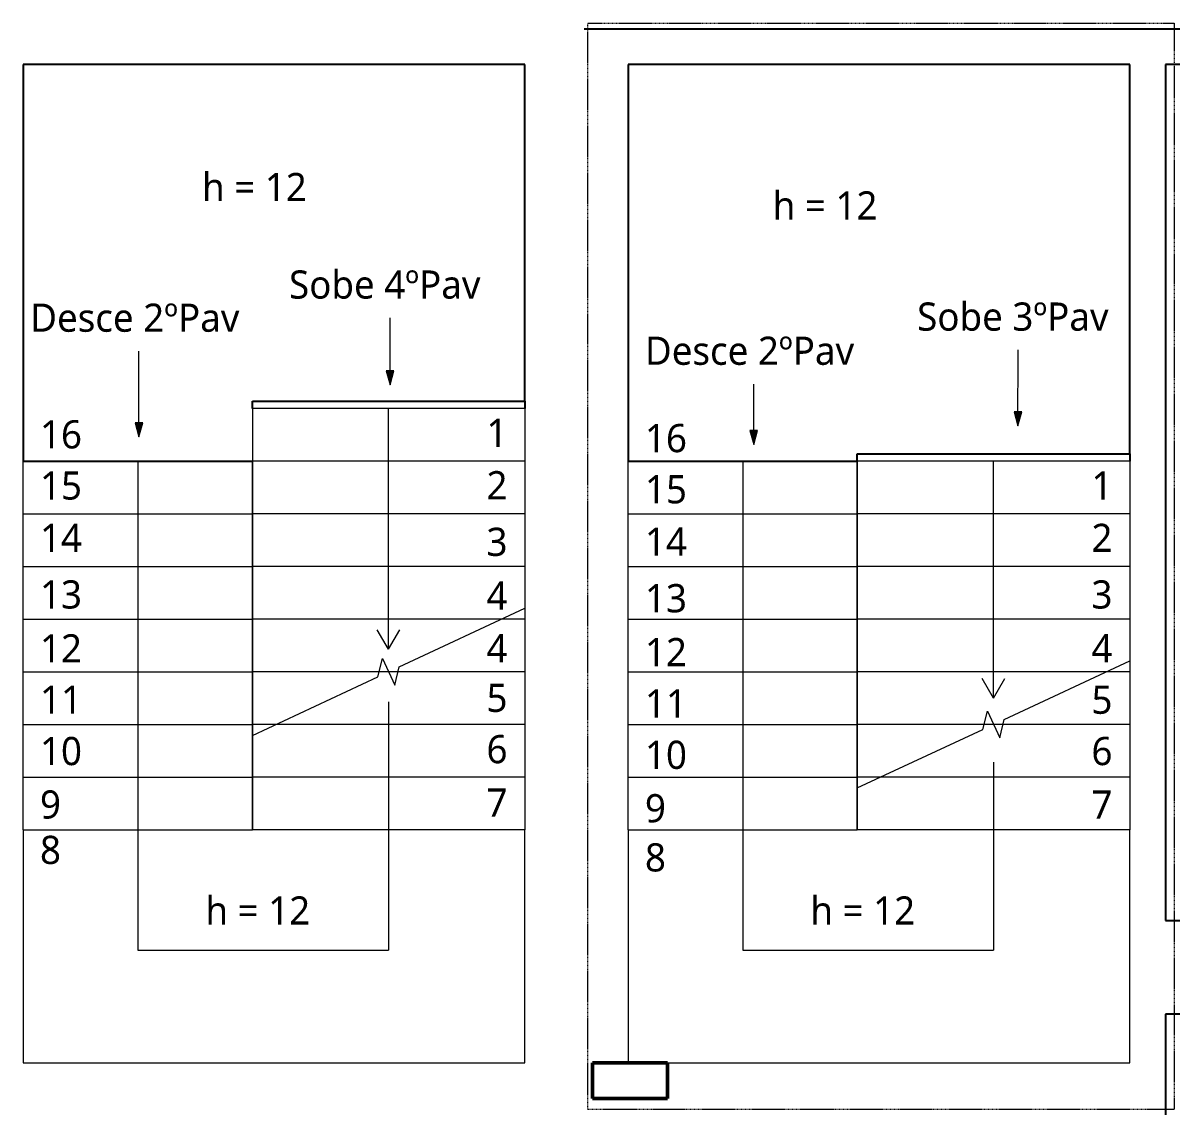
# Model space of a CAD drawing. Header units: centimetres. Extents: x -2198 to 42786, y -3196 to 88064.
# Drawn here: x 17955 to 18571, y -760 to -179 of the extents above; entities that cross this region are included whole.
import ezdxf

# ---------------------------------------------------------------- set-up
doc = ezdxf.new("R2010")
doc.units = ezdxf.units.CM
doc.linetypes.add('Hidden', pattern=[0.714375, 0.47625, -0.238125])
doc.linetypes.add('Projeção', pattern=[0.396875, 0.238125, -0.15875])
doc.layers.add('A-DETL', color=7, linetype='Continuous', lineweight=18, true_color=0x00a600)
for name, color, linetype, lineweight in [('A-FLOR', 7, 'Continuous', 25), ('G-ANNO-TEXT', 7, 'Continuous', 9), ('S-BEAM', 7, 'Continuous', 25), ('S-COLS', 7, 'Continuous', 25), ('S-STRS', 7, 'Continuous', 9), ('S-STRS-MBND', 7, 'Projeção', 18)]:
    doc.layers.add(name, color=color, linetype=linetype, lineweight=lineweight)
doc.styles.add('Gadugi', font='gadugi.ttf', dxfattribs={"height": 15})

# ---------------------------------------------------------------- blocks, each defined once
blk = doc.blocks.new('PED_COMPL_ESC_TRIANGULO_CIMA_R00_2019 - 01-3741802-DE E 001 - DETALHE ESCADA 3_ PAV')
at = {"layer": 'S-BEAM'}
for p, q in [((-72.5, 0), (-72.5, 3.9)), ((-72.5, 3.9), (72.5, 3.9)), ((72.5, 3.9), (72.5, 0))]:
    blk.add_line(p, q, dxfattribs=at)
blk = doc.blocks.new('PED_COMPL_ESC_TRIANGULO_CIMA_R00_2019 - 01-3741802-DE E 002 - DETALHE ESCADA 2_ PAV')
at = {"layer": 'S-BEAM'}
for p, q in [((-72.5, 0), (-72.5, 3.9)), ((-72.5, 3.9), (72.5, 3.9)), ((72.5, 3.9), (72.5, 0))]:
    blk.add_line(p, q, dxfattribs=at)

msp = doc.modelspace()

# ---------------------------------------------------------------- hatches: boundary and pattern name
at = {"layer": 'G-ANNO-TEXT'}
for points in [[(18150.75, -371.21), (18152.76, -363.71), (18148.74, -363.71)], [(18484.9, -393.02), (18486.93, -385.52), (18482.91, -385.51)], [(18017.15, -398.95), (18019.16, -391.45), (18015.14, -391.45)], [(18344.27, -402.93), (18346.28, -395.43), (18342.26, -395.43)]]:
    msp.add_hatch(color=256, dxfattribs=at).paths.add_polyline_path(points, flags=0)

# ---------------------------------------------------------------- linework, layer by layer
at = {"layer": 'A-DETL', "color": 7, "linetype": 'Hidden'}
for p, q in [((18256.04, -178.81), (18568.04, -178.81)), ((18256.04, -756.81), (18256.04, -178.81)), ((18568.04, -178.81), (18568.04, -756.81)), ((18568.04, -756.81), (18256.04, -756.81))]:
    msp.add_line(p, q, dxfattribs=at)
at = {"layer": 'A-DETL', "color": 7}
for p, q in [((18149.98, -511.88), (18149.98, -383.88)), ((18016.48, -411.88), (18016.48, -671.88)), ((18338.42, -411.88), (18338.42, -671.88)), ((18471.91, -537.88), (18471.91, -411.88)), ((18149.98, -511.88), (18143.98, -501.49)), ((18149.98, -511.88), (18155.98, -501.49)), ((18471.91, -537.88), (18465.91, -527.49)), ((18471.91, -537.88), (18477.91, -527.49)), ((18149.98, -539.88), (18149.98, -671.88)), ((18471.91, -571.88), (18471.91, -671.88)), ((18016.48, -671.88), (18149.98, -671.88)), ((18338.42, -671.88), (18471.91, -671.88))]:
    msp.add_line(p, q, dxfattribs=at)
at = {"layer": 'A-FLOR'}
for p, q in [((18254.06, -181.88), (18571.06, -181.88)), ((17955.49, -200.88), (17955.49, -411.88)), ((18222.49, -200.88), (17955.49, -200.88)), ((18222.49, -379.98), (18222.49, -200.88)), ((18544.42, -200.88), (18277.43, -200.88)), ((18277.43, -200.88), (18277.43, -411.88)), ((18544.42, -407.98), (18544.42, -200.88)), ((18571.06, -200.88), (18563.42, -200.88)), ((18563.42, -200.88), (18563.42, -656.27)), ((17955.49, -411.88), (18077.48, -411.88)), ((18277.43, -411.88), (18399.41, -411.88)), ((18563.42, -656.27), (18571.06, -656.27)), ((18571.06, -706.07), (18563.42, -706.07)), ((18563.42, -706.07), (18563.42, -759.58))]:
    msp.add_line(p, q, dxfattribs=at)
at = {"layer": 'G-ANNO-TEXT'}
for p, q in [((18150.75, -371.21), (18150.75, -335.64)), ((18017.15, -398.95), (18017.15, -353.27)), ((18484.9, -393.02), (18485.01, -352.69)), ((18152.76, -363.71), (18148.74, -363.71)), ((18148.74, -363.71), (18150.75, -371.21)), ((18150.75, -371.21), (18152.76, -363.71)), ((18344.27, -402.93), (18344.27, -370.86)), ((18486.93, -385.52), (18482.91, -385.51)), ((18482.91, -385.51), (18484.9, -393.02)), ((18484.9, -393.02), (18486.93, -385.52)), ((18019.16, -391.45), (18015.14, -391.45)), ((18015.14, -391.45), (18017.15, -398.95)), ((18017.15, -398.95), (18019.16, -391.45)), ((18346.28, -395.43), (18342.26, -395.43)), ((18342.26, -395.43), (18344.27, -402.93)), ((18344.27, -402.93), (18346.28, -395.43))]:
    msp.add_line(p, q, dxfattribs=at)
at = {"layer": 'S-COLS', "lineweight": 50}
for p, q in [((18298.43, -731.83), (18258.43, -731.83)), ((18258.43, -731.83), (18258.43, -750.83)), ((18298.43, -750.83), (18298.43, -731.83)), ((18258.43, -750.83), (18298.43, -750.83))]:
    msp.add_line(p, q, dxfattribs=at)
at = {"layer": 'S-STRS', "lineweight": 18}
for p, q in [((18222.49, -383.88), (18077.48, -383.88)), ((18077.48, -383.88), (18077.48, -411.88)), ((18222.49, -383.88), (18222.49, -411.88)), ((17955.49, -411.88), (18077.48, -411.88)), ((17955.49, -439.88), (17955.49, -411.88)), ((18077.48, -411.88), (18077.48, -439.88)), ((18222.49, -411.88), (18077.48, -411.88)), ((18222.49, -411.88), (18222.49, -439.88)), ((18277.43, -411.88), (18399.41, -411.88)), ((18277.43, -439.88), (18277.43, -411.88)), ((18544.42, -411.88), (18399.41, -411.88)), ((18399.41, -411.88), (18399.41, -439.88)), ((18544.42, -411.88), (18544.42, -439.88)), ((17955.49, -467.88), (17955.49, -439.88)), ((17955.49, -439.88), (18077.48, -439.88)), ((18077.48, -439.88), (18077.48, -467.88)), ((18222.49, -439.88), (18077.48, -439.88)), ((18222.49, -439.88), (18222.49, -467.88)), ((18277.43, -467.88), (18277.43, -439.88)), ((18277.43, -439.88), (18399.41, -439.88)), ((18399.41, -439.88), (18399.41, -467.88)), ((18544.42, -439.88), (18399.41, -439.88)), ((18544.42, -439.88), (18544.42, -467.88)), ((17955.49, -495.88), (17955.49, -467.88)), ((17955.49, -467.88), (18077.48, -467.88)), ((18077.48, -467.88), (18077.48, -495.88)), ((18222.49, -467.88), (18077.48, -467.88)), ((18222.49, -467.88), (18222.49, -490.07)), ((18277.43, -495.88), (18277.43, -467.88)), ((18277.43, -467.88), (18399.41, -467.88)), ((18399.41, -467.88), (18399.41, -495.88)), ((18544.42, -467.88), (18399.41, -467.88)), ((18544.42, -467.88), (18544.42, -495.88)), ((18222.49, -490.07), (18222.49, -495.88)), ((17955.49, -523.88), (17955.49, -495.88)), ((17955.49, -495.88), (18077.48, -495.88)), ((18077.48, -495.88), (18077.48, -523.88)), ((18210.03, -495.88), (18077.48, -495.88)), ((18222.49, -495.88), (18210.03, -495.88)), ((18222.49, -495.88), (18222.49, -523.88)), ((18277.43, -523.88), (18277.43, -495.88)), ((18277.43, -495.88), (18399.41, -495.88)), ((18399.41, -495.88), (18399.41, -523.88)), ((18544.42, -495.88), (18399.41, -495.88)), ((18544.42, -495.88), (18544.42, -518.07)), ((18544.42, -518.07), (18544.42, -523.88)), ((17955.49, -551.88), (17955.49, -523.88)), ((17955.49, -523.88), (18077.48, -523.88)), ((18077.48, -523.88), (18077.48, -551.88)), ((18144.96, -523.88), (18077.48, -523.88)), ((18149.98, -523.88), (18144.96, -523.88)), ((18155, -523.88), (18149.98, -523.88)), ((18222.49, -523.88), (18155, -523.88)), ((18222.49, -523.88), (18222.49, -551.88)), ((18277.43, -551.88), (18277.43, -523.88)), ((18277.43, -523.88), (18399.41, -523.88)), ((18399.41, -523.88), (18399.41, -551.88)), ((18531.96, -523.88), (18399.41, -523.88)), ((18544.42, -523.88), (18531.96, -523.88)), ((18544.42, -523.88), (18544.42, -551.88)), ((17955.49, -579.88), (17955.49, -551.88)), ((17955.49, -551.88), (18077.48, -551.88)), ((18077.48, -551.88), (18077.48, -557.69)), ((18089.93, -551.88), (18077.48, -551.88)), ((18222.49, -551.88), (18089.93, -551.88)), ((18222.49, -551.88), (18222.49, -579.88)), ((18277.43, -579.88), (18277.43, -551.88)), ((18277.43, -551.88), (18399.41, -551.88)), ((18399.41, -551.88), (18399.41, -579.88)), ((18466.89, -551.88), (18399.41, -551.88)), ((18471.91, -551.88), (18466.89, -551.88)), ((18476.94, -551.88), (18471.91, -551.88)), ((18544.42, -551.88), (18476.94, -551.88)), ((18544.42, -551.88), (18544.42, -579.88)), ((18077.48, -579.88), (18077.48, -557.69)), ((17955.49, -607.88), (17955.49, -579.88)), ((17955.49, -579.88), (18077.48, -579.88)), ((18077.48, -607.88), (18077.48, -579.88)), ((18222.49, -579.88), (18077.48, -579.88)), ((18222.49, -579.88), (18222.49, -607.88)), ((18277.43, -607.88), (18277.43, -579.88)), ((18277.43, -579.88), (18399.41, -579.88)), ((18399.41, -579.88), (18399.41, -585.69)), ((18411.87, -579.88), (18399.41, -579.88)), ((18544.42, -579.88), (18411.87, -579.88)), ((18544.42, -579.88), (18544.42, -607.88)), ((18399.41, -607.88), (18399.41, -585.69)), ((17955.49, -607.88), (17955.49, -731.83)), ((17955.49, -607.88), (18077.48, -607.88)), ((18222.49, -607.88), (18077.48, -607.88)), ((18222.49, -731.83), (18222.49, -607.88)), ((18277.43, -607.88), (18277.43, -731.83)), ((18277.43, -607.88), (18399.41, -607.88)), ((18544.42, -607.88), (18399.41, -607.88)), ((18544.42, -731.83), (18544.42, -607.88)), ((17955.49, -731.83), (18222.49, -731.83)), ((18298.43, -731.83), (18544.42, -731.83))]:
    msp.add_line(p, q, dxfattribs=at)
at = {"layer": 'S-STRS', "linetype": 'Projeção', "lineweight": 18}
for p, q in [((18222.49, -383.88), (18077.48, -383.88)), ((18222.49, -411.88), (18077.48, -411.88)), ((18544.42, -411.88), (18399.41, -411.88)), ((17955.49, -439.88), (18077.48, -439.88)), ((18222.49, -439.88), (18077.48, -439.88)), ((18277.43, -439.88), (18399.41, -439.88)), ((18544.42, -439.88), (18399.41, -439.88)), ((17955.49, -467.88), (18077.48, -467.88)), ((18222.49, -467.88), (18077.48, -467.88)), ((18277.43, -467.88), (18399.41, -467.88)), ((18544.42, -467.88), (18399.41, -467.88)), ((17955.49, -495.88), (18077.48, -495.88)), ((18210.03, -495.88), (18077.48, -495.88)), ((18222.49, -495.88), (18210.03, -495.88)), ((18277.43, -495.88), (18399.41, -495.88)), ((18544.42, -495.88), (18399.41, -495.88)), ((17955.49, -523.88), (18077.48, -523.88)), ((18144.96, -523.88), (18077.48, -523.88)), ((18149.98, -523.88), (18144.96, -523.88)), ((18155, -523.88), (18149.98, -523.88)), ((18222.49, -523.88), (18155, -523.88)), ((18277.43, -523.88), (18399.41, -523.88)), ((18531.96, -523.88), (18399.41, -523.88)), ((18544.42, -523.88), (18531.96, -523.88)), ((17955.49, -551.88), (18077.48, -551.88)), ((18089.93, -551.88), (18077.48, -551.88)), ((18222.49, -551.88), (18089.93, -551.88)), ((18277.43, -551.88), (18399.41, -551.88)), ((18466.89, -551.88), (18399.41, -551.88)), ((18471.91, -551.88), (18466.89, -551.88)), ((18476.94, -551.88), (18471.91, -551.88)), ((18544.42, -551.88), (18476.94, -551.88)), ((17955.49, -579.88), (18077.48, -579.88)), ((18222.49, -579.88), (18077.48, -579.88)), ((18277.43, -579.88), (18399.41, -579.88)), ((18411.87, -579.88), (18399.41, -579.88)), ((18544.42, -579.88), (18411.87, -579.88)), ((17955.49, -607.88), (18077.48, -607.88)), ((18222.49, -607.88), (18077.48, -607.88)), ((18277.43, -607.88), (18399.41, -607.88)), ((18544.42, -607.88), (18399.41, -607.88))]:
    msp.add_line(p, q, dxfattribs=at)
at = {"layer": 'S-STRS-MBND'}
for p, q in [((17955.49, -411.88), (18077.48, -411.88)), ((17955.49, -607.88), (17955.49, -411.88)), ((18077.48, -607.88), (18077.48, -411.88)), ((18277.43, -411.88), (18399.41, -411.88)), ((18277.43, -607.88), (18277.43, -411.88)), ((18399.41, -607.88), (18399.41, -411.88)), ((17955.49, -439.88), (18077.48, -439.88)), ((17955.49, -439.88), (18077.48, -439.88)), ((18277.43, -439.88), (18399.41, -439.88)), ((18277.43, -439.88), (18399.41, -439.88)), ((17955.49, -467.88), (18077.48, -467.88)), ((17955.49, -467.88), (18077.48, -467.88)), ((18277.43, -467.88), (18399.41, -467.88)), ((18277.43, -467.88), (18399.41, -467.88)), ((18222.49, -490.07), (18222.49, -607.88)), ((17955.49, -495.88), (18077.48, -495.88)), ((17955.49, -495.88), (18077.48, -495.88)), ((18222.49, -495.88), (18210.03, -495.88)), ((18222.49, -495.88), (18210.03, -495.88)), ((18277.43, -495.88), (18399.41, -495.88)), ((18277.43, -495.88), (18399.41, -495.88)), ((18544.42, -518.07), (18544.42, -607.88)), ((17955.49, -523.88), (18077.48, -523.88)), ((17955.49, -523.88), (18077.48, -523.88)), ((18149.98, -523.88), (18144.96, -523.88)), ((18149.98, -523.88), (18144.96, -523.88)), ((18222.49, -523.88), (18155, -523.88)), ((18222.49, -523.88), (18155, -523.88)), ((18277.43, -523.88), (18399.41, -523.88)), ((18277.43, -523.88), (18399.41, -523.88)), ((18544.42, -523.88), (18531.96, -523.88)), ((18544.42, -523.88), (18531.96, -523.88)), ((17955.49, -551.88), (18077.48, -551.88)), ((17955.49, -551.88), (18077.48, -551.88)), ((18222.49, -551.88), (18089.93, -551.88)), ((18222.49, -551.88), (18089.93, -551.88)), ((18277.43, -551.88), (18399.41, -551.88)), ((18277.43, -551.88), (18399.41, -551.88)), ((18471.91, -551.88), (18466.89, -551.88)), ((18471.91, -551.88), (18466.89, -551.88)), ((18544.42, -551.88), (18476.94, -551.88)), ((18544.42, -551.88), (18476.94, -551.88)), ((18077.48, -557.69), (18077.48, -607.88)), ((17955.49, -579.88), (18077.48, -579.88)), ((17955.49, -579.88), (18077.48, -579.88)), ((18222.49, -579.88), (18077.48, -579.88)), ((18222.49, -579.88), (18077.48, -579.88)), ((18277.43, -579.88), (18399.41, -579.88)), ((18277.43, -579.88), (18399.41, -579.88)), ((18544.42, -579.88), (18411.87, -579.88)), ((18544.42, -579.88), (18411.87, -579.88)), ((18399.41, -585.69), (18399.41, -607.88)), ((17955.49, -607.88), (17955.49, -731.83)), ((17955.49, -607.88), (18077.48, -607.88)), ((17955.49, -607.88), (18077.48, -607.88)), ((18222.49, -607.88), (18077.48, -607.88)), ((18222.49, -607.88), (18077.48, -607.88)), ((18222.49, -731.83), (18222.49, -607.88)), ((18277.43, -607.88), (18277.43, -731.83)), ((18277.43, -607.88), (18399.41, -607.88)), ((18277.43, -607.88), (18399.41, -607.88)), ((18544.42, -607.88), (18399.41, -607.88)), ((18544.42, -607.88), (18399.41, -607.88)), ((18544.42, -731.83), (18544.42, -607.88)), ((17955.49, -731.83), (18222.49, -731.83)), ((18277.43, -731.83), (18544.42, -731.83))]:
    msp.add_line(p, q, dxfattribs=at)
at = {"layer": 'S-STRS-MBND', "linetype": 'Continuous'}
for p, q in [((18155.64, -521.24), (18222.49, -490.07)), ((18144.32, -526.52), (18146.68, -516.8)), ((18146.68, -516.8), (18153.28, -530.96)), ((18153.28, -530.96), (18155.64, -521.24)), ((18477.58, -549.24), (18544.42, -518.07)), ((18077.48, -557.69), (18144.32, -526.52)), ((18466.25, -554.52), (18468.61, -544.8)), ((18468.61, -544.8), (18475.22, -558.96)), ((18475.22, -558.96), (18477.58, -549.24)), ((18399.41, -585.69), (18466.25, -554.52))]:
    msp.add_line(p, q, dxfattribs=at)

# ---------------------------------------------------------------- block references
at = {"layer": 'S-BEAM'}
for name, p in [('PED_COMPL_ESC_TRIANGULO_CIMA_R00_2019 - 01-3741802-DE E 001 - DETALHE ESCADA 3_ PAV', (18149.98, -383.88)), ('PED_COMPL_ESC_TRIANGULO_CIMA_R00_2019 - 01-3741802-DE E 002 - DETALHE ESCADA 2_ PAV', (18471.91, -411.88))]:
    msp.add_blockref(name, p, dxfattribs=at)

# ---------------------------------------------------------------- texts
at = {"layer": 'G-ANNO-TEXT', "char_height": 15, "attachment_point": 1, "style": 'Gadugi'}
for s, insert, width in [('h = 12', (18050.69, -258.5), 74.5569), ('h = 12', (18354.37, -268.3), 74.5569), ('Sobe 4ºPav', (18097, -310.36), 129.8734), ('Desce 2ºPav', (17959.27, -328), 139.8945), ('Sobe 3ºPav', (18431.26, -327.41), 129.8734), ('Desce 2ºPav', (18286.4, -345.58), 139.8945), ('16', (17964.46, -390.07), 28.0591), ('1', (18202.08, -389.26), 14.0295), ('16', (18286.4, -392.07), 28.0591), ('15', (17964.46, -417.26), 28.0591), ('2', (18202.08, -417.13), 14.0295), ('1', (18524.02, -417.26), 14.0295), ('15', (18286.4, -419.26), 28.0591), ('14', (17964.46, -445.13), 28.0591), ('3', (18202.08, -447.23), 14.0295), ('14', (18286.4, -447.13), 28.0591), ('2', (18524.02, -445.13), 14.0295), ('13', (17964.46, -475.23), 28.0591), ('4', (18202.08, -475.9), 14.0295), ('13', (18286.4, -477.23), 28.0591), ('3', (18524.02, -475.23), 14.0295), ('12', (17964.46, -503.9), 28.0591), ('4', (18202.08, -503.9), 14.0295), ('4', (18524.02, -503.9), 14.0295), ('12', (18286.4, -505.9), 28.0591), ('11', (17964.46, -531.22), 28.0591), ('5', (18202.08, -530.22), 14.0295), ('11', (18286.4, -533.22), 28.0591), ('5', (18524.02, -531.22), 14.0295), ('10', (17964.46, -558.54), 28.0591), ('6', (18202.08, -557.54), 14.0295), ('6', (18524.02, -558.54), 14.0295), ('10', (18286.4, -560.54), 28.0591), ('9', (17964.46, -586.95), 14.0295), ('7', (18202.08, -585.95), 14.0295), ('9', (18286.4, -588.95), 14.0295), ('7', (18524.02, -586.95), 14.0295), ('8', (17964.46, -611.11), 14.0295), ('8', (18286.4, -615.11), 14.0295), ('h = 12', (18052.48, -643.36), 74.5569), ('h = 12', (18374.42, -643.36), 74.5569)]:
    msp.add_mtext(s, dxfattribs=dict(at, insert=insert, width=width))

doc.saveas('drawing.dxf')
